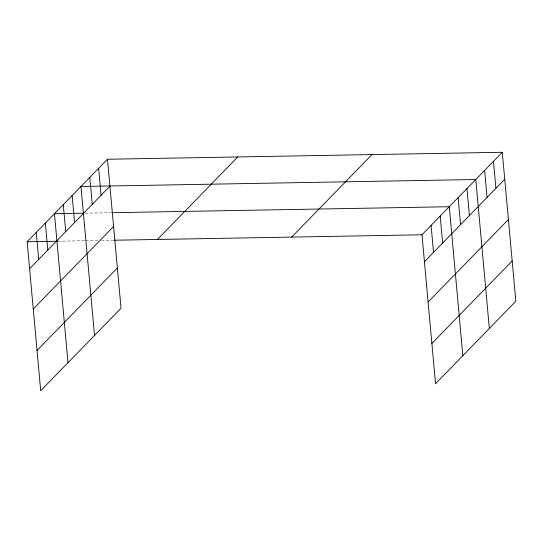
<?xml version="1.0" encoding="UTF-8"?>
<svg xmlns="http://www.w3.org/2000/svg" width="543" height="543" viewBox="0 0 543 543"><rect width="100%" height="100%" fill="white"/><g stroke="black" fill="none" stroke-linecap="round" stroke-linejoin="round"><path stroke-width="0.41" stroke-dasharray="2.71 2.04" d="M85.36 213.168L111.254 212.707M58.053 241.221L84.783 240.746M85.618 240.732L98.14 240.508M101.487 240.454L113.175 240.244"/><path stroke-width="0.81" d="M107.466 159.255L121.021 308.214L40.705 390.722L27.15 241.764L107.466 159.255L502.295 152.278L515.85 301.236L435.534 383.745L421.979 234.786L502.295 152.278M29.607 268.737L109.924 186.229M33.266 308.994L113.582 226.485M37.039 350.466L117.356 267.957M157.443 239.463L237.759 156.954M291.686 237.087L372.003 154.585M424.436 261.76L504.746 179.251M428.094 302.017L508.411 219.508M431.868 343.488L512.185 260.979M83.69 213.195L54.456 213.711L68.011 362.67M112.089 212.693L449.285 206.734L462.84 355.692M27.15 241.764L57.219 241.235M114.01 240.23L421.979 234.786M493.458 161.352L495.915 188.326M484.627 170.434L487.078 197.408M489.345 328.461L475.79 179.509L80.961 186.487L94.516 335.438M466.953 188.584L469.41 215.557M458.122 197.659L460.573 224.632M440.183 216.087L442.64 243.06M431.081 225.44L433.538 252.407M98.629 168.337L101.086 195.304M89.799 177.412L92.249 204.385M72.124 195.561L74.581 222.535M63.293 204.636L65.744 231.61M45.354 223.064L47.811 250.038M36.252 232.418L38.709 259.391"/></g></svg>
